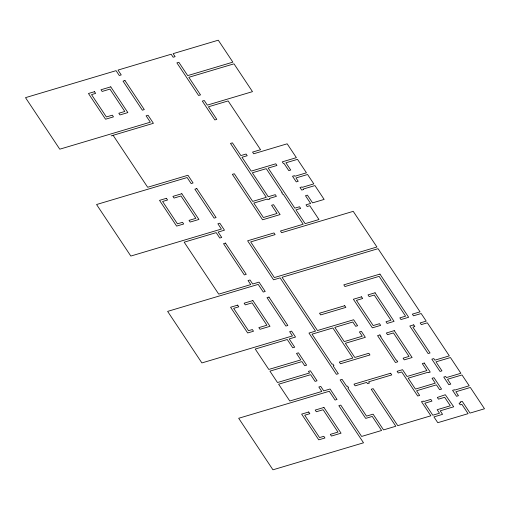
<?xml version="1.0" encoding="UTF-8"?>
<svg xmlns="http://www.w3.org/2000/svg" width="510" height="510" viewBox="0 0 510 510"><rect width="100%" height="100%" fill="white"/><g stroke="black" fill="none" stroke-linecap="round" stroke-linejoin="round"><path stroke-width="0.76" d="M111.174 135.889L153.408 123.299L148.034 115.228L146.089 115.808L150.335 122.196L59.766 149.188L25.5 97.652L116.07 70.66L119.289 75.499L121.233 74.919L118.014 70.08L171.162 54.238L173.164 57.241L175.108 56.667L173.107 53.658L218.274 40.194L232.872 62.15L187.705 75.607L178.851 62.29L176.9 62.87L198.581 95.466L200.526 94.885L188.827 77.297L233.994 63.833L252.488 91.647L207.321 105.111L204.261 100.515L202.317 101.095L214.857 119.952L216.801 119.372L208.443 106.8L228.136 100.929L260.565 149.71L252.565 152.095L253.687 153.784L287.168 143.807L296.38 157.66L282.285 161.861L283.407 163.551L283.968 163.378L288.775 170.608L290.719 170.028L285.912 162.805L297.502 159.35L306.453 172.813L294.869 176.269L294.461 175.657L292.51 176.237L296.272 181.885L298.216 181.305L295.991 177.952L307.575 174.503L313.816 183.887L302.232 187.342L301.958 186.928L300.007 187.508L301.729 190.09L303.673 189.51L303.354 189.031L314.938 185.576L324.143 199.423L312.56 202.872L307.415 195.139L305.471 195.719L310.615 203.452L306.025 204.822L307.147 206.505L309.787 205.721L318.973 219.529L305.139 223.654L295.953 209.846L300.664 208.443L299.542 206.754L294.831 208.156L268.19 168.083L276.924 165.482L275.802 163.793L251.213 171.124L242.001 157.265L247.203 155.716L246.081 154.026L240.879 155.582L232.413 142.845L230.469 143.425L266.309 197.332L252.686 201.393L234.307 173.751L232.362 174.331L262.586 219.791L280.105 214.57L273.532 204.682L271.581 205.262L277.032 213.46L263.409 217.521L253.808 203.076L267.431 199.015L267.846 199.639L269.79 199.059L269.376 198.435L276.401 196.344L275.279 194.654L268.254 196.752L252.335 172.807L266.245 168.663L282.157 192.601L281.762 192.723L282.884 194.412L283.279 194.291L303.189 224.234L280.468 231.004L281.59 232.694L353.226 211.344L376.928 246.993L274.386 277.555L250.684 241.906L275.107 234.625L273.985 232.936L247.611 240.797L273.564 279.818L280.117 277.867L315.518 331.111L308.964 333.062L336.39 374.308L338.334 373.734L333.151 365.931L333.954 365.689L332.832 364.006L332.029 364.242L312.031 334.171L332.864 327.962L352.856 358.033L339.316 362.068L340.438 363.757L369.96 354.96L368.838 353.271L354.801 357.453L345.378 343.287L365.339 337.339L361.361 331.353L359.41 331.933L362.266 336.23L344.256 341.598L334.809 327.382L352.818 322.014L355.674 326.311L357.618 325.731L353.64 319.751L317.469 330.531L282.062 277.287L378.05 248.676L420.049 311.846L412.367 314.134L413.489 315.824L421.171 313.529L426.22 321.128L420.189 322.926L421.311 324.609L427.342 322.811L449.323 355.865L434.851 360.175L433.793 358.587L431.849 359.167L440.009 371.439L441.953 370.859L435.967 361.864L450.445 357.548L460.887 373.263L446.416 377.578L445.689 376.482L443.745 377.062L448.819 384.693L450.764 384.113L447.538 379.261L462.009 374.952L469.213 385.777L454.741 390.093L454.506 389.736L452.561 390.316L456.533 396.289L458.477 395.709L455.863 391.782L470.335 387.466L484.5 408.771L470.029 413.087L462.213 401.332L460.269 401.912L460.772 402.67L459.076 403.18L460.198 404.863L461.894 404.36L468.084 413.667L437.784 422.694L433.933 416.906L442.553 414.337L440.213 410.818L453.709 406.801L445.306 394.727L437.319 397.475L438.441 399.164L444.688 397.303L450.324 405.788L437.147 409.715L439.486 413.228L432.811 415.216L424.836 403.219L431.957 401.096L430.835 399.413L423.714 401.536L423.402 401.064L421.451 401.644L430.867 415.797L397.768 425.659L373.167 388.658L371.223 389.238L395.824 426.239L383.539 429.904L373.078 414.165L366.518 416.115L347.833 388.014L348.636 387.778L347.514 386.089L346.711 386.331L342.076 379.357L340.132 379.937L365.695 418.385L372.249 416.428L381.595 430.478L361.615 436.439L340.776 405.093L338.831 405.673L363.522 442.808L272.952 469.806L238.68 418.27L329.256 391.272L335.089 400.05L337.033 399.47L330.078 389.002L323.748 390.889L320.777 386.421L318.833 387.001L321.804 391.47L289.788 401.013L278.619 384.215L310.635 374.678L315.091 381.378L317.035 380.798L310.373 370.776L308.429 371.356L309.513 372.988L277.497 382.532L269.924 371.133L301.939 361.59L304.687 365.727L306.631 365.147L298.439 352.824L296.495 353.404L300.817 359.907L268.802 369.444L255.242 349.05L287.251 339.507L292.753 347.782L294.697 347.202L289.202 338.927L295.526 337.046L291.58 331.105L289.635 331.685L292.459 335.937L201.89 362.929L167.624 311.393L258.194 284.401L263.275 292.045L265.219 291.465L259.016 282.132L252.686 284.019L250.002 279.977L248.051 280.557L250.741 284.599L218.726 294.142L184.18 242.18L216.195 232.636L219.784 238.042L221.729 237.462L218.14 232.056L224.464 230.176L219.823 223.189L217.878 223.769L221.397 229.066L130.828 256.058L96.562 204.523L187.132 177.531L191.135 183.549L193.08 182.969L187.954 175.261L147.67 187.272L113.118 135.309M124.975 80.542L123.031 81.122L142.354 110.185L144.298 109.605L124.975 80.542M94.516 91.692L88.459 93.502L105.564 119.225L113.469 116.866L112.347 115.177L106.386 116.956L91.526 94.605L95.638 93.381L94.516 91.692M110.759 86.853L101.005 89.76L102.127 91.449L109.937 89.116L124.797 111.467L118.836 113.245L119.958 114.935L127.863 112.576L110.759 86.853M196.822 188.598L194.877 189.178L214.136 218.146L216.087 217.566L196.822 188.598M166.438 198.307L159.515 200.373L176.626 226.096L183.67 223.998L182.548 222.309L177.448 223.826L162.588 201.476L167.56 199.996L166.438 198.307M181.821 193.723L172.922 196.375L174.044 198.065L180.999 195.993L195.859 218.344L189.031 220.377L190.153 222.06L198.925 219.447L181.821 193.723M225.471 243.085L223.527 243.665L244.315 274.928L246.26 274.348L225.471 243.085M237.66 305.133L230.577 307.243L247.681 332.966L253.489 331.239L252.367 329.549L248.51 330.697L233.644 308.346L238.782 306.816L237.66 305.133M252.883 300.594L244.143 303.201L245.265 304.884L252.061 302.863L266.921 325.214L258.851 327.618L259.972 329.301L269.988 326.317L252.883 300.594M268.961 297.088L267.01 297.668L285.893 326.062L287.838 325.482L268.961 297.088M379.937 274.093L343.804 284.86L344.926 286.55L379.115 276.363L405.577 316.162L399.84 317.87L400.962 319.553L408.644 317.265L379.937 274.093M361.533 296.82L353.373 299.255L372.376 327.834L380.645 325.374L379.523 323.684L373.205 325.571L356.439 300.358L362.655 298.509L361.533 296.82M375.06 292.791L368.022 294.888L369.138 296.578L374.238 295.054L390.998 320.261L386.006 321.753L387.128 323.436L394.064 321.37L375.06 292.791M344.722 305.713L319.521 313.223L320.643 314.912L345.844 307.396L344.722 305.713M379.886 334.936L377.559 335.631L395.428 362.495L397.749 361.807L396.627 360.117L396.251 360.232L380.632 336.734L381.008 336.625L379.886 334.936M394.255 330.652L386.37 333.005L387.492 334.694L393.427 332.922L409.052 356.413L403.11 358.186L404.232 359.875L412.118 357.523L394.255 330.652M413.706 324.857L409.804 326.017L428.107 353.545L430.051 352.965L412.87 327.127L414.828 326.547L413.706 324.857M424.231 363.031L422.286 363.611L426.908 370.566L407.056 376.482L402.543 369.693L397.118 371.305L398.24 372.995L401.714 371.956L417.715 396.015L419.66 395.435L416.555 390.768L436.407 384.852L439.62 389.685L441.564 389.104L433.984 377.7L432.04 378.28L435.285 383.163L415.433 389.085L408.178 378.171L428.03 372.255L428.298 372.657L430.242 372.077L424.231 363.031M390.634 373.237L354.004 384.157L355.126 385.847L366.677 382.404L367.487 383.616L369.431 383.036L368.622 381.824L391.756 374.926L390.634 373.237M308.722 412.003L301.639 414.114L318.744 439.837L324.94 437.994L323.818 436.305L319.566 437.574L304.706 415.223L309.844 413.693L308.722 412.003M323.946 407.464L315.205 410.072L316.327 411.755L323.117 409.734L337.983 432.085L330.308 434.373L331.43 436.056L341.05 433.188L323.946 407.464"/></g></svg>
